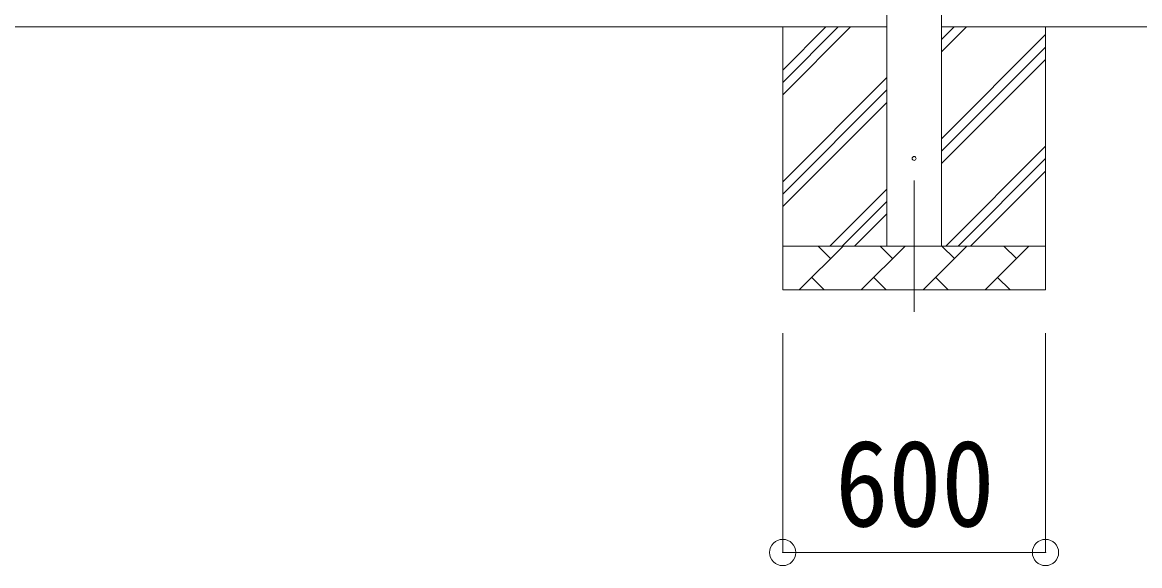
# Model space of a CAD drawing. Units: millimetres at full size, sheet at 1:60; details may follow other scales. Extents: x -16864 to 16864, y -11640 to 11640.
# Drawn here: x -9542 to -6991, y -8637 to -7398 of the extents above; entities that cross this region are included whole.
import ezdxf
from ezdxf.enums import TextEntityAlignment as Align

# ---------------------------------------------------------------- set-up
doc = ezdxf.new("R2010")
doc.units = ezdxf.units.MM
doc.header["$LTSCALE"] = 60
doc.header["$PDMODE"] = 32
doc.header["$PDSIZE"] = 60
doc.linetypes.add('CHAIN1', pattern=[8, 5, -1, 1, -1])
for name, color, linetype, lineweight in [('0-1_Defpoints', 7, 'CHAIN1', 9), ('0-2_TEXT1', 4, 'Continuous', 9), ('0-3_SHAPE', 7, 'Continuous', 9), ('0-8_TABLE1', 6, 'Continuous', 9)]:
    doc.layers.add(name, color=color, linetype=linetype, lineweight=lineweight)
doc.styles.add('ＭＳ ゴシック', font='')
doc.styles.get('ＭＳ ゴシック').set_extended_font_data('MS Gothic')

msp = doc.modelspace()

# ---------------------------------------------------------------- linework, layer by layer
at = {"layer": '0-1_Defpoints'}
msp.add_line((-7505.89, -7758.15), (-7505.89, -8107.15), dxfattribs=at)
at = {"layer": '0-2_TEXT1'}
for p, q in [((-7568.39, -7908.15), (-7568.39, -4408.15)), ((-7443.39, -4408.15), (-7443.39, -7908.15))]:
    msp.add_line(p, q, dxfattribs=at)
msp.add_circle((-7505.89, -7708.15), 4.5, dxfattribs=at)
at = {"layer": '0-3_SHAPE'}
for p, q in [((-7568.39, -7408.15), (-10316.39, -7408.15)), ((-7805.89, -7408.15), (-7805.89, -8008.15)), ((-7805.89, -7506.63), (-7707.4, -7408.15)), ((-7805.89, -7563.2), (-7650.84, -7408.15)), ((-7805.89, -7534.92), (-7679.12, -7408.15)), ((-7443.39, -7408.15), (-6673.39, -7408.15)), ((-7443.39, -7465.26), (-7386.28, -7408.15)), ((-7443.39, -7436.98), (-7414.56, -7408.15)), ((-7205.89, -7408.15), (-7205.89, -8008.15)), ((-7443.39, -7663.25), (-7205.89, -7425.75)), ((-7443.39, -7691.54), (-7205.89, -7454.04)), ((-7443.39, -7719.82), (-7205.89, -7482.32)), ((-7805.89, -7761.19), (-7568.39, -7523.69)), ((-7805.89, -7789.48), (-7568.39, -7551.98)), ((-7805.89, -7817.76), (-7568.39, -7580.26)), ((-7433.73, -7908.15), (-7205.89, -7680.31)), ((-7405.44, -7908.15), (-7205.89, -7708.59)), ((-7377.16, -7908.15), (-7205.89, -7736.88)), ((-7698.29, -7908.15), (-7568.39, -7778.25)), ((-7670, -7908.15), (-7568.39, -7806.54)), ((-7641.72, -7908.15), (-7568.39, -7834.82)), ((-7805.89, -7908.15), (-7205.89, -7908.15)), ((-7768.02, -8008.15), (-7668.02, -7908.15)), ((-7696.57, -7936.71), (-7725.12, -7908.15)), ((-7626.6, -8008.15), (-7526.6, -7908.15)), ((-7555.15, -7936.71), (-7583.7, -7908.15)), ((-7485.18, -8008.15), (-7385.18, -7908.15)), ((-7413.73, -7936.71), (-7442.28, -7908.15)), ((-7343.75, -8008.15), (-7243.75, -7908.15)), ((-7272.31, -7936.71), (-7300.86, -7908.15)), ((-7739.46, -7979.6), (-7710.91, -8008.15)), ((-7598.04, -7979.6), (-7569.49, -8008.15)), ((-7456.62, -7979.6), (-7428.07, -8008.15)), ((-7315.2, -7979.6), (-7286.65, -8008.15)), ((-7205.89, -8008.15), (-7805.89, -8008.15))]:
    msp.add_line(p, q, dxfattribs=at)
at = {"layer": '0-8_TABLE1'}
for p, q in [((-7805.89, -8607.15), (-7805.89, -8107.15)), ((-7205.89, -8607.15), (-7205.89, -8107.15)), ((-7805.89, -8607.15), (-7205.89, -8607.15))]:
    msp.add_line(p, q, dxfattribs=at)
for p in [(-7805.89, -8607.15), (-7205.89, -8607.15)]:
    msp.add_point(p, dxfattribs=at)

# ---------------------------------------------------------------- texts
at = {"layer": '0-8_TABLE1', "color": 7, "style": 'ＭＳ ゴシック', "width": 0.9}
msp.add_text('600', height=197.9, dxfattribs=at).set_placement((-7685.89, -8607.15), align=Align.BOTTOM_LEFT)

doc.saveas('drawing.dxf')
